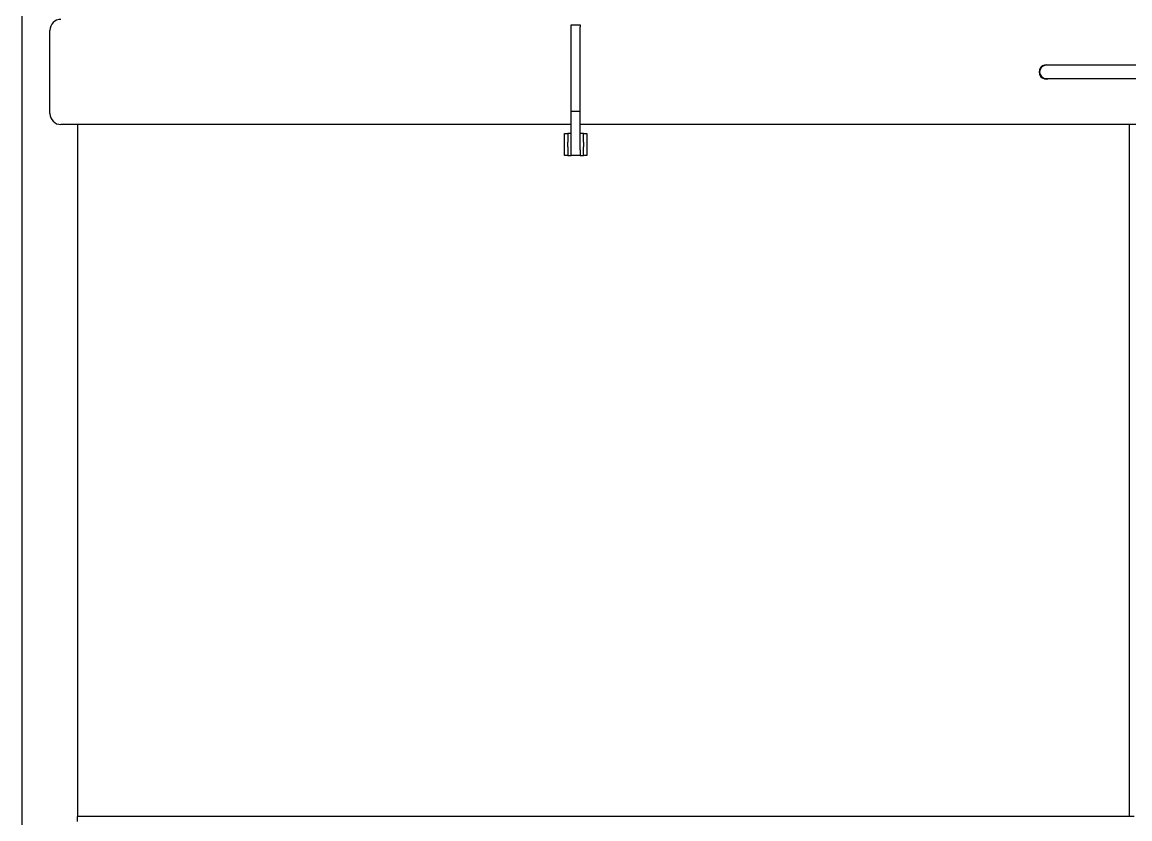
# Model space of a CAD drawing. Extents: x -681219 to -550379, y -242630 to -158199.
# Drawn here: x -582963 to -581962, y -223069 to -222349 of the extents above; entities that cross this region are included whole.
import ezdxf

# ---------------------------------------------------------------- set-up
doc = ezdxf.new("R2010")
doc.units = 0
doc.header["$LTSCALE"] = 1000
doc.linetypes.add('C2', pattern=[17, 14, -1, 1, -1])
for name, color, linetype in [('GZDH011002631', 7, 'CONTINUOUS'), ('GZDH011002731', 7, 'CONTINUOUS'), ('GZDH011002781', 7, 'CONTINUOUS'), ('GZDH011002991', 7, 'CONTINUOUS'), ('GZDH011003011', 7, 'CONTINUOUS'), ('GZDH011003151', 7, 'CONTINUOUS'), ('GZDH011003161', 7, 'CONTINUOUS'), ('GZDH011003171', 7, 'CONTINUOUS'), ('中心线', 4, 'C2')]:
    doc.layers.add(name, color=color, linetype=linetype)

# ---------------------------------------------------------------- blocks, each defined once
blk = doc.blocks.new('fushitu')
at = {"layer": 'GZDH011002631', "color": 7, "linetype": 'Continuous'}
blk.add_line((-2995.5, 550), (-3000, 550), dxfattribs=at)
at = {"layer": 'GZDH011002731', "color": 7, "linetype": 'Continuous'}
for p, q in [((-3510, 1167), (-3507, 1167)), ((-3510, 1159), (-3510, 1167)), ((-3504, 1167), (-3507, 1167)), ((-3507, 1167), (-3507, 1159)), ((-3493, 1167), (-3496, 1167)), ((-3493, 1159), (-3493, 1167)), ((-3493, 1167), (-3490, 1167)), ((-3490, 1167), (-3490, 1159)), ((-3510, 1155), (-3510, 1159)), ((-3510, 1147), (-3510, 1155)), ((-3507, 1155), (-3507, 1159)), ((-3507, 1155), (-3507, 1147)), ((-3493, 1159), (-3493, 1155)), ((-3493, 1147), (-3493, 1155)), ((-3490, 1159), (-3490, 1155)), ((-3490, 1155), (-3490, 1147)), ((-3507, 1147), (-3510, 1147)), ((-3507, 1147), (-3504, 1147)), ((-3496, 1147), (-3493, 1147)), ((-3490, 1147), (-3493, 1147))]:
    blk.add_line(p, q, dxfattribs=at)
at = {"layer": 'GZDH011002781', "color": 7, "linetype": 'Continuous'}
for p, q in [((-3950, 1175), (-3950, 550)), ((-3000, 1175), (-3000, 550)), ((-3000, 550), (-3950, 550))]:
    blk.add_line(p, q, dxfattribs=at)
at = {"layer": 'GZDH011002991', "color": 7, "linetype": 'Continuous'}
blk.add_line((-3950, 545.5), (-3950, 550), dxfattribs=at)
at = {"layer": 'GZDH011003011', "color": 7, "linetype": 'Continuous'}
blk.add_line((-4000, -1800), (-4000, 1800), dxfattribs=at)
at = {"layer": 'GZDH011003151', "color": 7, "linetype": 'Continuous'}
for p, q in [((-3055, 1228.5), (-3075, 1228.5)), ((-2945, 1228.5), (-3055, 1228.5)), ((-3075, 1216.5), (-3055, 1216.5)), ((-3055, 1216.5), (-2945, 1216.5))]:
    blk.add_line(p, q, dxfattribs=at)
blk.add_arc((-3075, 1222.5), 6, 90, 270, dxfattribs=at)
at = {"layer": 'GZDH011003161', "color": 7, "linetype": 'Continuous'}
for p, q in [((-3504, 1265), (-3496, 1265)), ((-3504, 1263.4), (-3504, 1265)), ((-3504, 1187), (-3504, 1263.4)), ((-3496, 1265), (-3496, 1263.4)), ((-3496, 1187), (-3496, 1263.4)), ((-3504, 1187), (-3496, 1187)), ((-3504, 1152), (-3504, 1187)), ((-3496, 1152), (-3496, 1187)), ((-3504, 1147), (-3504, 1152)), ((-3496, 1152), (-3496, 1147)), ((-3496, 1147), (-3504, 1147))]:
    blk.add_line(p, q, dxfattribs=at)
at = {"layer": 'GZDH011003171', "color": 7, "linetype": 'Continuous'}
for p, q in [((-3975, 1185), (-3975, 1260)), ((-3504, 1175), (-3965, 1175)), ((-2504, 1175), (-3496, 1175))]:
    blk.add_line(p, q, dxfattribs=at)
for centre, radius, start, end in [((-3965, 1260), 10, 90, 180), ((-3075, 1222.5), 6.5, 67.3801, 292.6199), ((-3965, 1185), 10, 180, 270)]:
    blk.add_arc(centre, radius, start, end, dxfattribs=at)

msp = doc.modelspace()

# ---------------------------------------------------------------- block references
at = {"layer": '中心线'}
msp.add_blockref('fushitu', (-578962.82, -223616.6983), dxfattribs=at)

doc.saveas('drawing.dxf')
